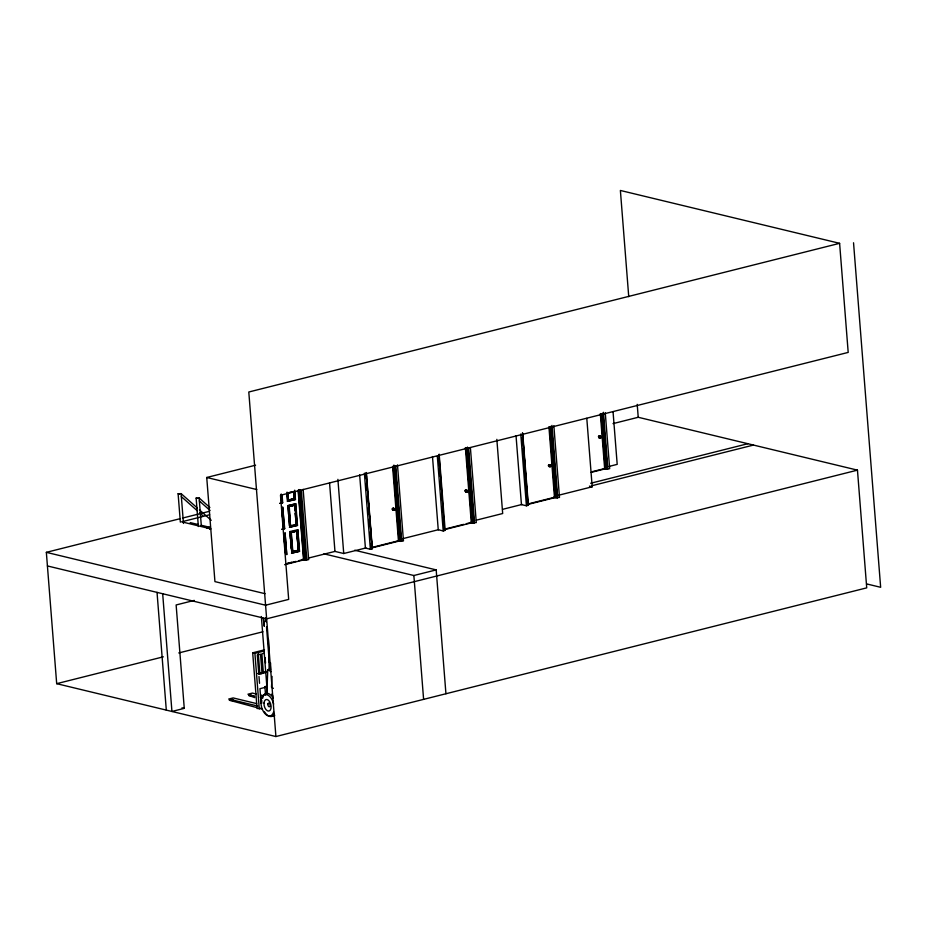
<?xml version="1.0" encoding="UTF-8"?>
<svg xmlns="http://www.w3.org/2000/svg" width="927" height="927" viewBox="0 0 927 927"><rect width="100%" height="100%" fill="white"/><g stroke="black" fill="none" stroke-linecap="round" stroke-linejoin="round"><path stroke-width="1.39" d="M268.506 639.572L269.166 670.476M272.063 676.397L271.495 687.301L273.395 688.355M270.383 669.039L267.776 669.7L266.918 691.739M280.985 494.948L281.518 501.704M282.063 508.575L282.063 511.113M284.102 534.485L284.867 546.687M392.967 510.024L393.604 508.263M394.184 510.337L393.581 509.387L394.427 508.541M394.253 509.282C393.546 511.866 390.904 507.95 393.454 508.39M395.006 509.468L394.462 510.325M465.284 490.302L465.377 491.495M548.483 465.145L549.363 466.71L550.244 465.319M600.036 437.961L599.943 436.71L600.986 436.455M601.032 437.741L600.916 436.316L600.082 436.246L599.572 437.637L600.766 438.007M393.546 509.572C391.669 511.368 391.866 506.698 393.975 508.413M467.289 491.994L467.799 490.615M549.224 464.879L548.993 466.548M551.067 466.014L550.742 465.064L549.537 465.354L549.653 466.779L550.905 466.455M599.398 436.13L599.166 437.799M297.115 536.385L298.424 550.256L292.329 551.669L298.424 550.256L296.907 531.02L290.8 532.434L296.907 531.02L291.043 532.504L292.561 551.727L291.356 539.56M275.91 736.536L56.686 683.674L46.35 552.341L265.585 605.215L288.679 599.398L280.487 495.273L848.193 352.411L839.607 243.326L248.795 392.005L275.91 736.536L866.722 587.857L857.463 470.14L638.228 417.277L613.037 423.616M265.029 593.697L214.937 581.611L206.733 477.486L255.585 465.192M180.348 522.168L178.111 493.743L181.113 493.627L197.254 507.926M198.366 526.513L196.13 498.089L199.131 497.973L209.884 507.498M46.35 552.341L179.768 518.772M182.584 518.066L209.27 511.345M292.619 491.785L287.683 492.897M293.789 491.484L294.346 498.61L288.482 500.082L287.926 492.967L293.766 491.727M209.629 514.763L181.622 521.82L210.939 528.888M287.347 492.608L287.961 500.464L294.682 498.9L294.16 492.353M287.961 500.464L294.682 498.9M279.78 503.28L282.677 502.724L282.051 494.74M286.906 494.694L287.428 501.345L295.458 499.502L294.728 490.186M280.116 503.361L282.677 502.724M287.428 501.345L295.458 499.502M288.471 514.3L287.787 505.667L295.794 503.813L297.497 525.412L289.491 527.266L297.497 525.412M287.787 505.667L295.794 503.813M288.448 506.246L295.145 504.67L296.733 524.809L290.035 526.385L288.448 506.246L290.035 526.385M294.647 505.053L288.76 506.524L294.867 505.111L295.076 510.754M206.733 527.938L209.479 527.243L209.653 529.329M289.317 513.651L290.522 525.818L289.004 506.582L294.867 505.111L296.385 524.334L290.278 525.76L289.282 506.756M281.82 529.19L284.716 528.633L282.677 506.953L284.38 528.552M282.156 529.271L284.716 528.633M290.394 538.772L289.827 531.577L297.834 529.723L299.537 551.322L291.53 553.176L299.537 551.322M290.487 532.156L297.185 530.58L298.772 550.719L292.295 552.341L290.487 532.156L297.185 530.58M608.946 466.443L617.197 464.369L613.037 411.6M604.103 468.552L603.5 468.703L609.676 468.703L605.261 412.735M591.588 471.831L603.778 468.772M591.136 472.388L604.682 468.981L600.314 413.569M292.075 552.295L298.61 550.65M590.673 483.257L747.846 443.709M592.179 485.655L753.489 445.064M302.654 559.398L302.051 559.549L308.668 559.665L303.141 489.329M287.509 563.349L291.692 562.295M308.436 558.077L334.96 551.414L343.732 553.523L366.038 547.915M286.443 563.79L295.922 561.403M298.621 560.719L302.689 559.699M502.527 509.352L522.144 504.415M558.564 495.25L592.191 486.791L586.791 418.32M284.635 564.682L303.592 559.92L298.112 490.302M553.929 497.301L553.326 497.451L559.491 497.463L553.848 425.69M529.236 503.651L553.593 497.521M527.428 504.555L554.497 497.741L548.911 426.698M528.066 504.705L527.463 504.856L528.355 505.076L522.712 433.349M528.355 505.076L527.764 505.227L522.504 432.828M516.026 435.69L521.449 504.589L526.409 505.783L528.205 505.331M402.283 538.784L438.541 529.665M476.177 520.198L502.677 513.523L496.837 439.352M470.731 522.457L470.128 522.608L476.293 522.608L470.418 447.973M373.199 547.127L397.567 540.997M444.682 529.143L463.627 524.369M466.339 523.697L470.395 522.666M372.747 547.683L398.471 541.217L392.654 467.335M444.23 529.699L471.298 522.886L465.377 447.579M397.301 540.939L403.465 540.939L397.474 464.867M444.867 529.85L444.265 530.001L445.157 530.221L439.178 454.207M371.287 543.013L371.727 548.703L372.33 548.552L366.35 472.527M445.157 530.221L444.566 530.371L438.935 454.554M359.653 474.867L365.412 548.066L370.371 549.271L372.179 548.807L366.246 473.465M432.48 456.536L438.251 529.746L443.21 530.939L445.006 530.487M194.276 600.395L176.13 604.96L184.264 708.355L171.935 711.461L162.677 593.743M323.929 553.825L413.859 575.516L436.188 569.896L445.933 693.755M857.463 470.14L266.652 618.819L47.416 565.945M56.686 683.674L163.337 656.826M178.772 652.944L262.978 631.762M261.507 708.483L257.069 708.506L252.689 652.817L264.496 649.827M252.689 652.817L254.902 653.35L264.207 650.986M264.38 653.187L261.877 653.825L263.395 673.164L265.898 672.527M262.434 672.307L266.188 671.368M265.562 695.041L264.902 686.64L267.115 686.084M266.883 686.953L259.954 688.691L261.078 703.06M256.57 707.533L229.456 700.279L232.781 699.445M254.74 697.602L248.703 695.435L250.916 694.879M257.671 673.5L262.028 673.5L260.51 654.161L257.3 654.983L258.818 674.3L262.028 673.5M599.815 436.026L598.657 436.397L599.085 437.729M600.232 438.204L601.171 436.71M548.784 464.856L550.012 464.937M550.592 466.768L549.317 465.794M465.609 491.716L467.614 490.36M467.393 491.913L466.455 491.936L466.339 490.499L467.834 490.707M394.566 510.244L393.326 509.34L394.775 508.691M248.703 695.435L254.647 696.339L247.949 694.207L252.387 693.083L256.373 694.045M229.456 700.279L235.354 700.65M839.607 243.326L620.383 190.464L628.738 296.675M589.456 486.13L592.191 486.791M866.641 583.917L880.65 587.301L853.535 242.77M206.733 477.486L256.825 489.56M295.145 504.67L296.733 524.809M178.111 493.743L179.398 494.056M196.13 498.089L197.416 498.402M296.153 524.288L295.284 513.176L296.037 522.932M297.834 529.723L299.201 551.241M371.426 548.332L372.33 548.552M289.827 531.577L291.866 553.257M354.693 550.244L436.188 569.896M190.186 522.596L198.459 524.589M201.217 525.25L209.479 527.243M298.772 550.719L296.953 530.522M261.182 672.631L263.395 673.164M264.902 686.64L266.675 687.069L267.231 694.068M260.441 695.03L263.245 695.702M260.22 697.162L263.036 697.834M256.652 703.605L233.14 697.927L228.702 699.051L257.833 706.073M259.386 708.205L262.19 708.888M182.016 707.822L184.264 708.355M549.479 464.902C546.524 466.339 549.92 465.933 551.032 465.551M467.011 492.005L466.49 490.325M267.776 669.7L271.147 671.646M199.398 509.827L211.229 520.314M199.34 500.951L210.081 510.476M181.333 496.605L197.428 510.893M199.583 512.805L202.793 515.655M271.623 694.207L272.874 696.131M466.49 490.395C464.612 488.239 464.659 493.5 466.918 491.426C467.95 489.271 464.439 489.989 465.794 491.704M394.705 508.541L395.041 509.491M283.546 527.44L282.283 513.685M285.586 553.349L285.087 549.247M297.219 538.089L298.424 550.256M282.399 515.389L283.604 527.556L282.086 508.332M284.438 541.298L285.643 553.465L284.125 534.242M637.208 404.346L638.228 417.277M603.396 412.295L607.869 469.166M603.048 413.616L607.417 469.05M602.411 413.268L606.814 469.201M601.623 414.485L605.91 468.992M600.951 413.732L605.308 469.143M551.982 425.412L557.683 497.915M551.646 426.733L557.243 497.811M550.997 426.235L556.64 497.961M550.198 427.451L555.736 497.741M549.537 426.849L555.134 497.892M522.469 433.662L523.025 440.765M523.257 443.604L523.917 452.133M524.253 456.397L524.925 464.925M525.157 467.764L525.829 476.293M526.049 479.132L526.721 487.648M527.057 491.913L527.73 500.441M522.388 436.988L522.944 444.103M523.28 448.367L523.732 454.045M524.184 459.734L524.74 466.837M525.18 472.527L525.632 478.216M526.084 483.906L526.64 491.009M526.976 495.273L527.533 502.376M520.754 434.021L526.409 505.783M468.564 447.718L474.497 523.06M468.112 447.614L474.045 522.955M467.451 447.081L473.442 523.106M466.663 448.297L472.538 522.886M466.003 447.741L471.936 523.037M438.969 459.294L439.525 466.408M439.861 470.673L440.313 476.351M440.754 482.04L441.322 489.143M441.762 494.833L442.214 500.522M442.654 506.212L443.106 511.889M443.558 517.579L444.114 524.694M437.335 456.304L443.21 530.939M413.859 575.516L423.604 699.375M395.736 466.049L401.658 541.391M395.284 465.945L401.206 541.287M394.624 465.412L400.603 541.438M393.72 465.192L399.711 541.217M393.175 466.061L399.108 541.368M366.107 472.874L366.443 477.138M366.663 479.977L367.335 488.506M367.555 491.345L368.228 499.873M368.448 502.712L369.236 512.666M369.456 515.505L370.024 522.608M370.36 526.872L371.02 535.389M371.252 538.239L371.924 546.756M365.806 473.361L366.246 479.05M366.582 483.315L367.138 490.418M367.59 496.107L368.042 501.785M368.482 507.475L369.05 514.589M369.386 518.853L369.943 525.957M370.383 531.646L370.835 537.324M364.392 473.187L370.371 549.271M337.892 479.352L343.732 553.523M329.56 482.944L334.96 551.414M301.379 490.453L306.86 560.117M300.475 490.244L305.968 559.896M299.827 489.769L305.365 560.047M298.923 489.549L304.462 559.827M298.378 490.36L303.859 559.978M294.473 491.426L295.099 499.421M295.458 503.732L297.161 525.331M293.917 492.295L294.438 498.842M293.546 491.426L294.346 498.61L288.239 500.024L288.204 493.129M296.663 530.962L296.883 533.813M291.321 532.666L292.805 551.53M287.59 492.677L288.216 500.522M290.719 532.214L292.295 552.341M287.057 492.121L287.787 501.437M288.135 505.748L289.827 527.347M288.807 518.622L289.375 525.818M290.626 541.658L291.194 548.854M281.715 494.659L282.341 502.643M281.287 494.265L281.901 502.11L281.066 494.207M265.794 617.567L266.13 621.878L266.107 617.649M266.524 626.907L269.317 662.411M263.685 618.471L264.311 626.374L263.245 618.367M265.099 657.556L265.539 663.072M261.356 616.501L267.451 693.917M258.297 653.628L259.815 672.967M258.992 676.525L259.525 683.315M254.902 653.35L259.293 709.039M199.131 497.973L201.368 526.397M181.113 493.627L183.465 523.465M157.034 592.388L166.304 710.105M270.557 662.898L270.719 670.082M273.65 711.948A10.95 6.222 75.9 0 1 263.511 711.669A10.95 6.222 75.9 0 1 263.558 695.296A10.95 6.222 75.9 0 1 273.662 704.057M274.519 714.288A11.866 6.744 75.9 0 1 264.485 711.866M261.773 703.234A11.866 6.744 75.9 0 1 261.773 700.325M262.271 697.718A11.866 6.744 75.9 0 1 273.245 698.031M274.786 715.69A11.866 6.744 75.9 0 1 272.978 715.632M598.506 436.316C598.413 440.418 602.585 434.867 598.506 436.316M283.789 527.95L282.132 507.834L283.72 527.973M285.829 553.859L284.172 533.743L285.759 553.882M285.053 532.944L286.756 554.543L285.053 532.944M264.01 702.967A5.933 3.372 75.9 0 0 268.911 711.055A5.933 3.372 75.9 0 0 269.745 701.82A5.933 3.372 75.9 0 0 264.01 702.967M267.891 704.033A1.889 1.078 75.9 0 0 269.34 706.768A1.889 1.078 75.9 0 0 269.78 703.941A1.889 1.078 75.9 0 0 267.891 704.033"/></g></svg>
